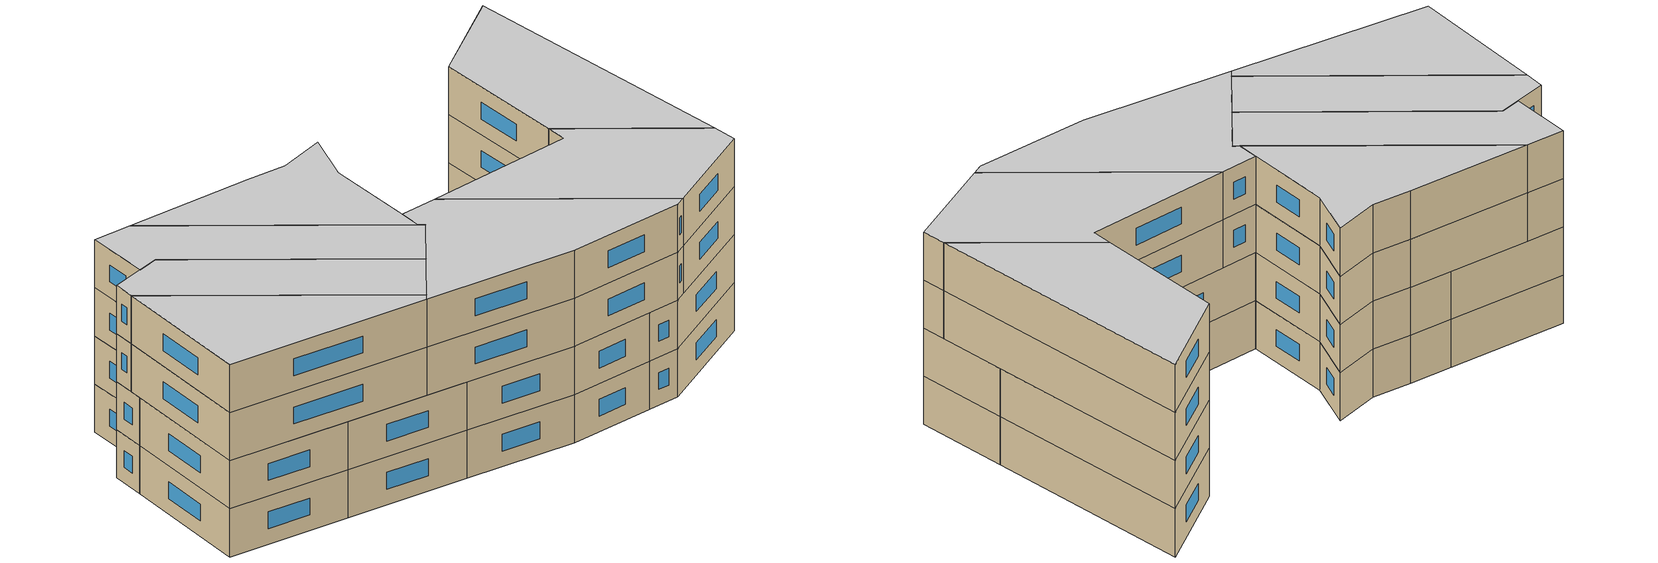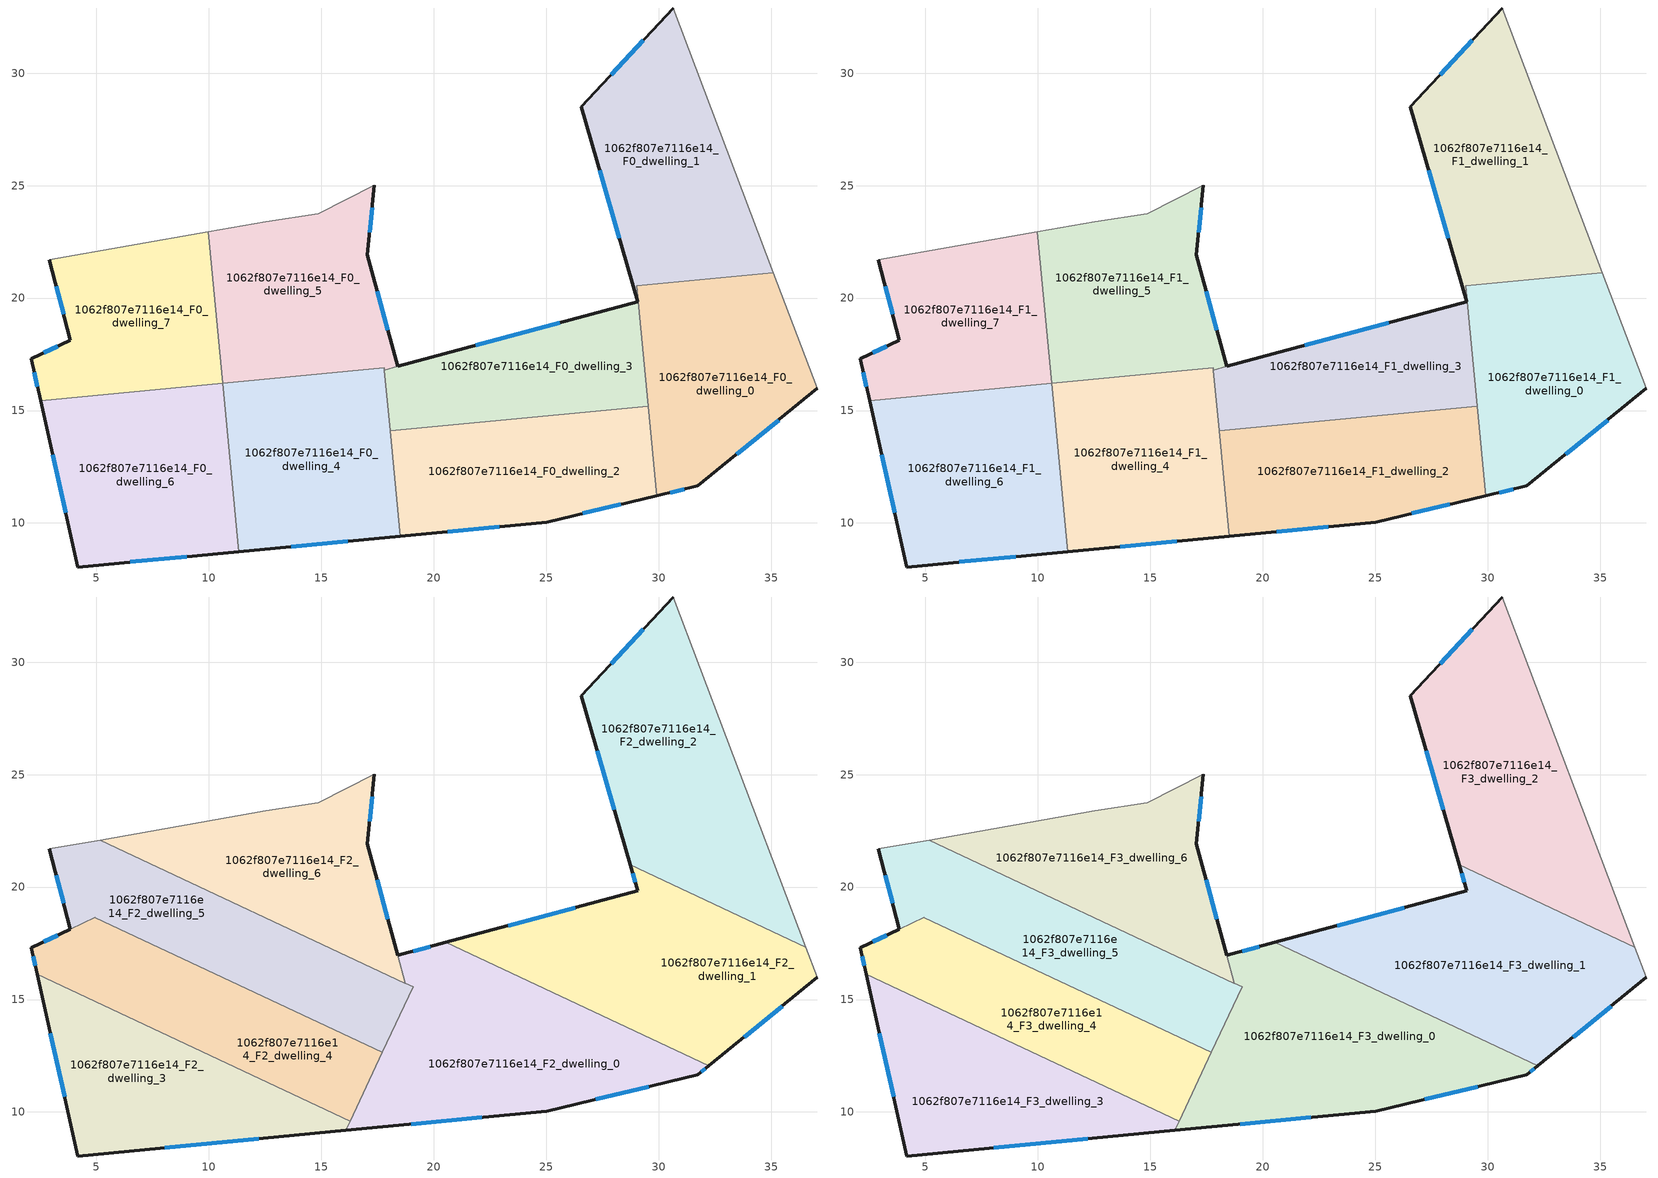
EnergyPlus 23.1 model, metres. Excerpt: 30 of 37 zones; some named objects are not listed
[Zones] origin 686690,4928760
1062f807e7116e14_F0_dwelling_0
 floor ground (EU_floor_Construction): 35.11,21.13 37.06,15.98 31.74,11.65 29.91,11.21 29.02,20.55 z0
 wall outside (EU_wall_Construction): 29.91,11.21 31.74,11.65 37.06,15.98 z0:3
 wall to 1062f807e7116e14_F0_dwelling_1 (EU_wall_Construction): 35.11,21.13 29.02,20.55 29.08,19.84 z0:3
 wall adiabatic (EU_wall_Construction): 37.06,15.98 35.11,21.13 z0:3
 wall to 1062f807e7116e14_F0_dwelling_3 (EU_wall_Construction): 29.08,19.84 29.53,15.2 z0:3
 wall to 1062f807e7116e14_F0_dwelling_2 (EU_wall_Construction): 29.53,15.2 29.91,11.21 z0:3
 window (EU_Window_Construction): 33.47,13.06 35.33,14.57 / 30.51,11.35 31.15,11.51 z0.98:2.02
1062f807e7116e14_F0_dwelling_1
 floor ground (EU_floor_Construction): 30.64,32.9 35.11,21.13 29.02,20.55 29.08,19.84 29.07,19.84 26.56,28.51 z0
 wall outside (EU_wall_Construction): 30.64,32.9 26.56,28.51 29.07,19.84 29.08,19.84 z0:3
 wall adiabatic (EU_wall_Construction): 35.11,21.13 30.64,32.9 z0:3
 window (EU_Window_Construction): 27.38,25.69 28.25,22.66 / 29.31,31.47 27.89,29.94 z0.98:2.02
1062f807e7116e14_F0_dwelling_2
 floor ground (EU_floor_Construction): 29.53,15.2 29.91,11.21 25.03,10.04 18.51,9.42 18.06,14.1 z0
 wall outside (EU_wall_Construction): 18.51,9.42 25.03,10.04 29.91,11.21 z0:3
 wall to 1062f807e7116e14_F0_dwelling_3 (EU_wall_Construction): 29.53,15.2 18.06,14.1 z0:3
 wall to 1062f807e7116e14_F0_dwelling_4 (EU_wall_Construction): 18.06,14.1 18.51,9.42 z0:3
 window (EU_Window_Construction): 26.62,10.42 28.32,10.83 / 20.63,9.62 22.91,9.84 z0.98:2.02
1062f807e7116e14_F0_dwelling_3
 floor ground (EU_floor_Construction): 29.08,19.84 29.53,15.2 18.06,14.1 17.8,16.8 29.07,19.84 z0
 wall outside (EU_wall_Construction): 29.08,19.84 29.07,19.84 18.4,16.96 z0:3
 wall to 1062f807e7116e14_F0_dwelling_5 (EU_wall_Construction): 18.39,16.96 17.8,16.8 z0:3
 wall to 1062f807e7116e14_F0_dwelling_4 (EU_wall_Construction): 17.8,16.8 18.06,14.1 z0:3
 window (EU_Window_Construction): 25.6,18.9 21.87,17.9 z0.98:2.02
1062f807e7116e14_F0_dwelling_4
 floor ground (EU_floor_Construction): 17.79,16.9 18.51,9.42 11.33,8.73 10.61,16.21 z0
 wall outside (EU_wall_Construction): 11.33,8.73 18.51,9.42 z0:3
 wall to 1062f807e7116e14_F0_dwelling_5 (EU_wall_Construction): 17.8,16.8 17.79,16.9 10.61,16.21 z0:3
 wall to 1062f807e7116e14_F0_dwelling_6 (EU_wall_Construction): 10.61,16.21 11.33,8.73 z0:3
 window (EU_Window_Construction): 13.67,8.95 16.17,9.19 z0.98:2.02
1062f807e7116e14_F0_dwelling_5
 floor ground (EU_floor_Construction): 17.35,25.01 17.05,21.93 18.39,16.96 17.8,16.8 17.79,16.9 10.61,16.21 9.97,22.94 12.53,23.39 14.86,23.74 z0
 wall outside (EU_wall_Construction): 18.39,16.96 17.05,21.93 17.35,25.01 z0:3
 wall to 1062f807e7116e14_F0_dwelling_7 (EU_wall_Construction): 9.97,22.94 10.61,16.21 z0:3
 wall adiabatic (EU_wall_Construction): 17.35,25.01 14.86,23.74 12.53,23.39 9.97,22.94 z0:3
 window (EU_Window_Construction): 17.15,22.93 17.25,24.01 / 17.96,18.58 17.49,20.31 z0.98:2.02
1062f807e7116e14_F0_dwelling_6
 floor ground (EU_floor_Construction): 10.61,16.21 11.33,8.73 4.17,8.04 2.51,15.44 z0
 wall outside (EU_wall_Construction): 2.51,15.44 4.17,8.04 11.33,8.73 z0:3
 wall to 1062f807e7116e14_F0_dwelling_7 (EU_wall_Construction): 10.61,16.21 2.51,15.44 z0:3
 window (EU_Window_Construction): 6.5,8.26 9,8.5 / 3.05,13.03 3.63,10.45 z0.98:2.02
1062f807e7116e14_F0_dwelling_7
 floor ground (EU_floor_Construction): 9.97,22.94 10.61,16.21 2.51,15.44 2.09,17.31 3.84,18.13 2.9,21.7 z0
 wall outside (EU_wall_Construction): 2.9,21.7 3.84,18.13 2.09,17.31 2.51,15.44 z0:3
 wall adiabatic (EU_wall_Construction): 9.97,22.94 2.9,21.7 z0:3
 window (EU_Window_Construction): 2.23,16.7 2.37,16.05 / 3.27,17.86 2.66,17.58 / 3.21,20.54 3.54,19.29 z0.98:2.02
1062f807e7116e14_F1_dwelling_0
 floor to 1062f807e7116e14_F0_dwelling_0 (EU_floor_Construction): 35.11,21.13 37.06,15.98 31.74,11.65 29.91,11.21 29.02,20.55 z3
 wall outside (EU_wall_Construction): 29.91,11.21 31.74,11.65 37.06,15.98 z3:6
 wall to 1062f807e7116e14_F1_dwelling_1 (EU_wall_Construction): 35.11,21.13 29.02,20.55 29.08,19.84 z3:6
 wall adiabatic (EU_wall_Construction): 37.06,15.98 35.11,21.13 z3:6
 wall to 1062f807e7116e14_F1_dwelling_3 (EU_wall_Construction): 29.08,19.84 29.53,15.2 z3:6
 wall to 1062f807e7116e14_F1_dwelling_2 (EU_wall_Construction): 29.53,15.2 29.91,11.21 z3:6
 window (EU_Window_Construction): 33.47,13.06 35.33,14.57 / 30.51,11.35 31.15,11.51 z3.98:5.02
1062f807e7116e14_F1_dwelling_1
 floor to 1062f807e7116e14_F0_dwelling_1 (EU_floor_Construction): 30.64,32.9 35.11,21.13 29.02,20.55 29.08,19.84 29.07,19.84 26.56,28.51 z3
 wall outside (EU_wall_Construction): 30.64,32.9 26.56,28.51 29.07,19.84 29.08,19.84 z3:6
 wall adiabatic (EU_wall_Construction): 35.11,21.13 30.64,32.9 z3:6
 window (EU_Window_Construction): 27.38,25.69 28.25,22.66 / 29.31,31.47 27.89,29.94 z3.98:5.02
1062f807e7116e14_F1_dwelling_2
 floor to 1062f807e7116e14_F0_dwelling_2 (EU_floor_Construction): 29.53,15.2 29.91,11.21 25.03,10.04 18.51,9.42 18.06,14.1 z3
 wall outside (EU_wall_Construction): 18.51,9.42 25.03,10.04 29.91,11.21 z3:6
 wall to 1062f807e7116e14_F1_dwelling_3 (EU_wall_Construction): 29.53,15.2 18.06,14.1 z3:6
 wall to 1062f807e7116e14_F1_dwelling_4 (EU_wall_Construction): 18.06,14.1 18.51,9.42 z3:6
 window (EU_Window_Construction): 26.62,10.42 28.32,10.83 / 20.63,9.62 22.91,9.84 z3.98:5.02
1062f807e7116e14_F1_dwelling_3
 floor to 1062f807e7116e14_F0_dwelling_3 (EU_floor_Construction): 29.08,19.84 29.53,15.2 18.06,14.1 17.8,16.8 29.07,19.84 z3
 wall outside (EU_wall_Construction): 29.08,19.84 29.07,19.84 18.4,16.96 z3:6
 wall to 1062f807e7116e14_F1_dwelling_5 (EU_wall_Construction): 18.39,16.96 17.8,16.8 z3:6
 wall to 1062f807e7116e14_F1_dwelling_4 (EU_wall_Construction): 17.8,16.8 18.06,14.1 z3:6
 window (EU_Window_Construction): 25.6,18.9 21.87,17.9 z3.98:5.02
1062f807e7116e14_F1_dwelling_4
 floor to 1062f807e7116e14_F0_dwelling_4 (EU_floor_Construction): 17.79,16.9 18.51,9.42 11.33,8.73 10.61,16.21 z3
 wall outside (EU_wall_Construction): 11.33,8.73 18.51,9.42 z3:6
 wall to 1062f807e7116e14_F1_dwelling_5 (EU_wall_Construction): 17.8,16.8 17.79,16.9 10.61,16.21 z3:6
 wall to 1062f807e7116e14_F1_dwelling_6 (EU_wall_Construction): 10.61,16.21 11.33,8.73 z3:6
 window (EU_Window_Construction): 13.67,8.95 16.17,9.19 z3.98:5.02
1062f807e7116e14_F1_dwelling_5
 floor to 1062f807e7116e14_F0_dwelling_5 (EU_floor_Construction): 17.35,25.01 17.05,21.93 18.39,16.96 17.8,16.8 17.79,16.9 10.61,16.21 9.97,22.94 12.53,23.39 14.86,23.74 z3
 wall outside (EU_wall_Construction): 18.39,16.96 17.05,21.93 17.35,25.01 z3:6
 wall to 1062f807e7116e14_F1_dwelling_7 (EU_wall_Construction): 9.97,22.94 10.61,16.21 z3:6
 wall adiabatic (EU_wall_Construction): 17.35,25.01 14.86,23.74 12.53,23.39 9.97,22.94 z3:6
 window (EU_Window_Construction): 17.15,22.93 17.25,24.01 / 17.96,18.58 17.49,20.31 z3.98:5.02
1062f807e7116e14_F1_dwelling_6
 floor to 1062f807e7116e14_F0_dwelling_6 (EU_floor_Construction): 10.61,16.21 11.33,8.73 4.17,8.04 2.51,15.44 z3
 wall outside (EU_wall_Construction): 2.51,15.44 4.17,8.04 11.33,8.73 z3:6
 wall to 1062f807e7116e14_F1_dwelling_7 (EU_wall_Construction): 10.61,16.21 2.51,15.44 z3:6
 window (EU_Window_Construction): 6.5,8.26 9,8.5 / 3.05,13.03 3.63,10.45 z3.98:5.02
1062f807e7116e14_F1_dwelling_7
 floor to 1062f807e7116e14_F0_dwelling_7 (EU_floor_Construction): 9.97,22.94 10.61,16.21 2.51,15.44 2.09,17.31 3.84,18.13 2.9,21.7 z3
 wall outside (EU_wall_Construction): 2.9,21.7 3.84,18.13 2.09,17.31 2.51,15.44 z3:6
 wall adiabatic (EU_wall_Construction): 9.97,22.94 2.9,21.7 z3:6
 window (EU_Window_Construction): 2.23,16.7 2.37,16.05 / 3.27,17.86 2.66,17.58 / 3.21,20.54 3.54,19.29 z3.98:5.02
1062f807e7116e14_F2_dwelling_0
 floor to 1062f807e7116e14_F1_dwelling_2 (EU_floor_Construction): 29.72,13.24 29.91,11.21 25.03,10.04 18.51,9.42 18.11,13.5 18.41,14.13 26.21,14.88 z6
 floor to 1062f807e7116e14_F1_dwelling_0 (EU_floor_Construction): 32.24,12.05 31.74,11.65 29.91,11.21 29.72,13.24 z6
 floor to 1062f807e7116e14_F1_dwelling_4 (EU_floor_Construction): 18.11,13.5 18.51,9.42 16.09,9.18 z6
 floor to 1062f807e7116e14_F1_dwelling_3 (EU_floor_Construction): 26.21,14.88 18.41,14.13 19.08,15.56 18.72,15.73 18.39,16.96 20.54,17.54 z6
 wall outside (EU_wall_Construction): 20.54,17.54 18.39,16.96 / 16.09,9.18 25.03,10.04 31.74,11.65 32.24,12.05 z6:9
 wall to 1062f807e7116e14_F2_dwelling_6 (EU_wall_Construction): 18.39,16.96 18.72,15.73 z6:9
 wall to 1062f807e7116e14_F2_dwelling_1 (EU_wall_Construction): 32.24,12.05 20.54,17.54 z6:9
 wall to 1062f807e7116e14_F2_dwelling_4 (EU_wall_Construction): 17.72,12.66 16.28,9.59 z6:9
 wall to 1062f807e7116e14_F2_dwelling_5 (EU_wall_Construction): 18.72,15.73 19.08,15.56 17.72,12.66 z6:9
 wall to 1062f807e7116e14_F2_dwelling_3 (EU_wall_Construction): 16.28,9.59 16.09,9.18 z6:9
 window (EU_Window_Construction): 19.84,17.35 19.09,17.15 / 31.9,11.78 32.08,11.92 / 27.21,10.56 29.56,11.13 / 19,9.46 22.12,9.76 z6.98:8.02
1062f807e7116e14_F2_dwelling_1
 floor to 1062f807e7116e14_F1_dwelling_0 (EU_floor_Construction): 36.55,17.33 37.06,15.98 32.24,12.05 29.72,13.24 29.02,20.55 29.57,20.6 z6
 floor to 1062f807e7116e14_F1_dwelling_3 (EU_floor_Construction): 29.08,19.84 29.53,15.2 26.21,14.88 20.54,17.54 29.07,19.84 z6
 floor to 1062f807e7116e14_F1_dwelling_2 (EU_floor_Construction): 29.53,15.2 29.72,13.24 26.21,14.88 z6
 floor to 1062f807e7116e14_F1_dwelling_1 (EU_floor_Construction): 29.57,20.6 29.02,20.55 29.08,19.84 29.07,19.84 28.74,20.99 z6
 wall outside (EU_wall_Construction): 32.24,12.05 37.06,15.98 / 28.74,20.99 29.07,19.84 20.54,17.54 z6:9
 wall adiabatic (EU_wall_Construction): 37.06,15.98 36.55,17.33 28.74,20.99 z6:9
 window (EU_Window_Construction): 33.81,13.33 35.49,14.7 / 26.3,19.09 23.31,18.29 / 28.85,20.62 28.96,20.21 z6.98:8.02
1062f807e7116e14_F2_dwelling_2
 floor to 1062f807e7116e14_F1_dwelling_1 (EU_floor_Construction): 30.64,32.9 35.11,21.13 29.57,20.6 28.74,20.99 26.56,28.51 z6
 floor to 1062f807e7116e14_F1_dwelling_0 (EU_floor_Construction): 35.11,21.13 36.55,17.33 29.57,20.6 z6
 wall outside (EU_wall_Construction): 30.64,32.9 26.56,28.51 28.74,20.99 z6:9
 wall adiabatic (EU_wall_Construction): 28.74,20.99 36.55,17.33 30.64,32.9 z6:9
 window (EU_Window_Construction): 27.27,26.06 28.03,23.43 / 29.31,31.47 27.89,29.94 z6.98:8.02
1062f807e7116e14_F2_dwelling_3
 floor to 1062f807e7116e14_F1_dwelling_6 (EU_floor_Construction): 11.01,12.06 11.33,8.73 4.17,8.04 2.51,15.44 3.59,15.54 z6
 floor to 1062f807e7116e14_F1_dwelling_4 (EU_floor_Construction): 16.28,9.59 16.09,9.18 11.33,8.73 11.01,12.06 z6
 floor to 1062f807e7116e14_F1_dwelling_7 (EU_floor_Construction): 3.59,15.54 2.51,15.44 2.36,16.12 z6
 wall outside (EU_wall_Construction): 2.36,16.12 4.17,8.04 16.09,9.18 z6:9
 wall to 1062f807e7116e14_F2_dwelling_4 (EU_wall_Construction): 16.28,9.59 2.36,16.12 z6:9
 window (EU_Window_Construction): 8.05,8.41 12.21,8.81 / 2.95,13.49 3.58,10.67 z6.98:8.02
1062f807e7116e14_F2_dwelling_4
 floor to 1062f807e7116e14_F1_dwelling_4 (EU_floor_Construction): 17.72,12.66 16.28,9.59 11.01,12.06 10.64,15.98 z6
 floor to 1062f807e7116e14_F1_dwelling_6 (EU_floor_Construction): 10.64,15.98 11.01,12.06 3.59,15.54 10.22,16.18 z6
 floor to 1062f807e7116e14_F1_dwelling_7 (EU_floor_Construction): 10.22,16.18 3.59,15.54 2.36,16.12 2.09,17.31 4.94,18.65 z6
 wall outside (EU_wall_Construction): 3.84,18.13 2.09,17.31 2.36,16.12 z6:9
 wall to 1062f807e7116e14_F2_dwelling_5 (EU_wall_Construction): 4.94,18.65 3.84,18.13 / 17.72,12.66 4.95,18.65 z6:9
 window (EU_Window_Construction): 2.18,16.92 2.27,16.5 / 3.27,17.86 2.66,17.58 z6.98:8.02
1062f807e7116e14_F2_dwelling_5
 floor to 1062f807e7116e14_F1_dwelling_7 (EU_floor_Construction): 10.28,19.69 10.61,16.21 10.22,16.18 4.94,18.65 3.84,18.13 2.9,21.7 5.16,22.09 z6
 floor to 1062f807e7116e14_F1_dwelling_5 (EU_floor_Construction): 16.49,16.78 10.61,16.21 10.28,19.69 z6
 floor to 1062f807e7116e14_F1_dwelling_4 (EU_floor_Construction): 17.86,16.13 18.11,13.5 17.72,12.66 10.64,15.98 10.61,16.21 16.49,16.78 z6
 floor to 1062f807e7116e14_F1_dwelling_3 (EU_floor_Construction): 19.08,15.56 18.41,14.13 18.06,14.1 17.86,16.13 z6
 floor to 1062f807e7116e14_F1_dwelling_6 (EU_floor_Construction): 10.61,16.21 10.64,15.98 10.22,16.18 z6
 floor to 1062f807e7116e14_F1_dwelling_2 (EU_floor_Construction): 18.41,14.13 18.11,13.5 18.06,14.1 z6
 wall outside (EU_wall_Construction): 2.9,21.7 3.84,18.13 z6:9
 wall adiabatic (EU_wall_Construction): 5.16,22.09 2.9,21.7 z6:9
 wall to 1062f807e7116e14_F2_dwelling_6 (EU_wall_Construction): 18.72,15.73 5.16,22.09 z6:9
 window (EU_Window_Construction): 3.21,20.54 3.54,19.29 z6.98:8.02
1062f807e7116e14_F2_dwelling_6
 floor to 1062f807e7116e14_F1_dwelling_5 (EU_floor_Construction): 17.35,25.01 17.05,21.93 18.39,16.96 17.8,16.8 17.79,16.9 16.49,16.78 10.28,19.69 9.97,22.94 12.53,23.39 14.86,23.74 z6
 floor to 1062f807e7116e14_F1_dwelling_7 (EU_floor_Construction): 9.97,22.94 10.28,19.69 5.16,22.09 z6
 floor to 1062f807e7116e14_F1_dwelling_4 (EU_floor_Construction): 17.79,16.9 17.86,16.13 16.49,16.78 z6
 floor to 1062f807e7116e14_F1_dwelling_3 (EU_floor_Construction): 18.41,16.89 18.72,15.73 17.86,16.13 17.8,16.8 18.39,16.96 z6
 wall outside (EU_wall_Construction): 18.39,16.96 17.05,21.93 17.35,25.01 z6:9
 wall adiabatic (EU_wall_Construction): 17.35,25.01 14.86,23.74 12.53,23.39 5.16,22.09 z6:9
 window (EU_Window_Construction): 17.15,22.93 17.25,24.01 / 17.95,18.58 17.49,20.32 z6.98:8.02
1062f807e7116e14_F3_dwelling_0
 floor to 1062f807e7116e14_F2_dwelling_0 (EU_floor_Construction): 32.24,12.05 31.74,11.65 25.03,10.04 16.09,9.18 19.08,15.56 18.72,15.73 18.39,16.96 20.54,17.54 z9
 wall outside (EU_wall_Construction): 20.54,17.54 18.39,16.96 / 16.09,9.18 25.03,10.04 31.74,11.65 32.24,12.05 z9:12
 wall to 1062f807e7116e14_F3_dwelling_6 (EU_wall_Construction): 18.39,16.96 18.72,15.73 z9:12
 wall to 1062f807e7116e14_F3_dwelling_1 (EU_wall_Construction): 32.24,12.05 20.54,17.54 z9:12
 wall to 1062f807e7116e14_F3_dwelling_4 (EU_wall_Construction): 17.72,12.66 16.28,9.59 z9:12
 wall to 1062f807e7116e14_F3_dwelling_5 (EU_wall_Construction): 18.72,15.73 19.08,15.56 17.72,12.66 z9:12
 wall to 1062f807e7116e14_F3_dwelling_3 (EU_wall_Construction): 16.28,9.59 16.09,9.18 z9:12
 window (EU_Window_Construction): 19.84,17.35 19.09,17.15 / 31.9,11.78 32.08,11.92 / 27.21,10.56 29.56,11.13 / 19,9.46 22.12,9.76 z9.98:11.02
 ceiling to 1062f807e7116e14_F4_dwelling_0 (EU_floor_Construction): 31.74,11.65 32.24,12.05 20.54,17.54 18.39,16.96 18.72,15.73 19.08,15.56 16.09,9.18 25.03,10.04 z12
1062f807e7116e14_F3_dwelling_1
 floor to 1062f807e7116e14_F2_dwelling_1 (EU_floor_Construction): 36.55,17.33 37.06,15.98 32.24,12.05 20.54,17.54 29.07,19.84 28.74,20.99 z9
 wall outside (EU_wall_Construction): 32.24,12.05 37.06,15.98 / 28.74,20.99 29.07,19.84 20.54,17.54 z9:12
 wall adiabatic (EU_wall_Construction): 37.06,15.98 36.55,17.33 28.74,20.99 z9:12
 window (EU_Window_Construction): 33.81,13.33 35.49,14.7 / 26.3,19.09 23.31,18.29 / 28.85,20.62 28.96,20.21 z9.98:11.02
 ceiling to 1062f807e7116e14_F4_dwelling_1 (EU_floor_Construction): 37.06,15.98 36.55,17.33 28.74,20.99 29.07,19.84 20.54,17.54 32.24,12.05 z12
1062f807e7116e14_F3_dwelling_2
 floor to 1062f807e7116e14_F2_dwelling_2 (EU_floor_Construction): 30.64,32.9 36.55,17.33 28.74,20.99 26.56,28.51 z9
 wall outside (EU_wall_Construction): 30.64,32.9 26.56,28.51 28.74,20.99 z9:12
 wall adiabatic (EU_wall_Construction): 28.74,20.99 36.55,17.33 30.64,32.9 z9:12
 window (EU_Window_Construction): 27.27,26.06 28.03,23.43 / 29.31,31.47 27.89,29.94 z9.98:11.02
 ceiling to 1062f807e7116e14_F4_dwelling_2 (EU_floor_Construction): 36.55,17.33 30.64,32.9 26.56,28.51 28.74,20.99 z12
1062f807e7116e14_F3_dwelling_3
 floor to 1062f807e7116e14_F2_dwelling_3 (EU_floor_Construction): 16.28,9.59 16.09,9.18 4.17,8.04 2.36,16.12 z9
 wall outside (EU_wall_Construction): 2.36,16.12 4.17,8.04 16.09,9.18 z9:12
 wall to 1062f807e7116e14_F3_dwelling_4 (EU_wall_Construction): 16.28,9.59 2.36,16.12 z9:12
 window (EU_Window_Construction): 8.05,8.41 12.21,8.81 / 2.95,13.49 3.58,10.67 z9.98:11.02
 ceiling to 1062f807e7116e14_F4_dwelling_3 (EU_floor_Construction): 16.09,9.18 16.28,9.59 2.36,16.12 4.17,8.04 z12
1062f807e7116e14_F3_dwelling_4
 floor to 1062f807e7116e14_F2_dwelling_4 (EU_floor_Construction): 17.72,12.66 16.28,9.59 2.36,16.12 2.09,17.31 4.94,18.65 z9
 wall outside (EU_wall_Construction): 3.84,18.13 2.09,17.31 2.36,16.12 z9:12
 wall to 1062f807e7116e14_F3_dwelling_5 (EU_wall_Construction): 4.94,18.65 3.84,18.13 / 17.72,12.66 4.95,18.65 z9:12
 window (EU_Window_Construction): 2.18,16.92 2.27,16.5 / 3.27,17.86 2.66,17.58 z9.98:11.02
 ceiling to 1062f807e7116e14_F4_dwelling_4 (EU_floor_Construction): 16.28,9.59 17.72,12.66 4.94,18.65 2.09,17.31 2.36,16.12 z12
1062f807e7116e14_F3_dwelling_5
 floor to 1062f807e7116e14_F2_dwelling_5 (EU_floor_Construction): 19.08,15.56 17.72,12.66 4.94,18.65 3.84,18.13 2.9,21.7 5.16,22.09 z9
 wall outside (EU_wall_Construction): 2.9,21.7 3.84,18.13 z9:12
 wall adiabatic (EU_wall_Construction): 5.16,22.09 2.9,21.7 z9:12
 wall to 1062f807e7116e14_F3_dwelling_6 (EU_wall_Construction): 18.72,15.73 5.16,22.09 z9:12
 window (EU_Window_Construction): 3.21,20.54 3.54,19.29 z9.98:11.02
 ceiling to 1062f807e7116e14_F4_dwelling_5 (EU_floor_Construction): 17.72,12.66 19.08,15.56 5.16,22.09 2.9,21.7 3.84,18.13 4.94,18.65 z12
1062f807e7116e14_F3_dwelling_6
 floor to 1062f807e7116e14_F2_dwelling_6 (EU_floor_Construction): 17.35,25.01 17.05,21.93 18.72,15.73 5.16,22.09 12.53,23.39 14.86,23.74 z9
 wall outside (EU_wall_Construction): 18.39,16.96 17.05,21.93 17.35,25.01 z9:12
 wall adiabatic (EU_wall_Construction): 17.35,25.01 14.86,23.74 12.53,23.39 5.16,22.09 z9:12
 window (EU_Window_Construction): 17.15,22.93 17.25,24.01 / 17.95,18.58 17.49,20.32 z9.98:11.02
 ceiling to 1062f807e7116e14_F4_dwelling_6 (EU_floor_Construction): 18.72,15.73 17.05,21.93 17.35,25.01 14.86,23.74 12.53,23.39 5.16,22.09 z12
[Building]
EU S2 Campaign: North Axis=0; Terrain=City; Solar Distribution=FullExterior
[Site:Location]
Bologna: Latitude=44.5; Longitude=11.25; Time Zone=1; Elevation=37
[SizingPeriod:WeatherFileDays]
AnnualSizingPeriod: Begin Month=1; Begin Day of Month=1; End Month=12; End Day of Month=31; Day of Week for Start Day=Monday; Use Weather File Daylight Saving Period=No; Use Weather File Rain and Snow Indicators=No
[MATERIAL]
EU_InternalMass_Material: Roughness=MediumRough; Thickness=0.1; Conductivity=1; Density=1800; Specific Heat=900; Thermal Absorptance=0.9; Solar Absorptance=0.7; Visible Absorptance=0.7
[MATERIAL:NOMASS] Roughness=MediumRough; Thermal Absorptance=0.9; Solar Absorptance=0.7; Visible Absorptance=0.7
Name | Thermal Resistance
EU_wall_NoMass | 0.905828
EU_floor_NoMass | 0.67114
[WINDOWMATERIAL:SIMPLEGLAZINGSYSTEM]
EU_Window_SimpleGlazing: UFactor=4.52486; Solar Heat Gain Coefficient=0.85; Visible Transmittance=0.85
[CONSTRUCTION]
EU_wall_Construction: EU_wall_NoMass
EU_floor_Construction: EU_floor_NoMass
EU_Window_Construction: EU_Window_SimpleGlazing
EU_InternalMass_Construction: EU_InternalMass_Material
[ZONE] Type=1; Multiplier=1; Ceiling Height=autocalculate; Floor Area=autocalculate; Part of Total Floor Area=Yes
Name | Volume
1062f807e7116e14_F0_dwelling_0; 1062f807e7116e14_F1_dwelling_0 | 163.64
1062f807e7116e14_F2_dwelling_0; 1062f807e7116e14_F3_dwelling_0 | 214.642
1062f807e7116e14_F0_dwelling_1; 1062f807e7116e14_F1_dwelling_1 | 178.3125
1062f807e7116e14_F2_dwelling_1; 1062f807e7116e14_F3_dwelling_1 | 210.376
1062f807e7116e14_F0_dwelling_2; 1062f807e7116e14_F1_dwelling_2 | 157.392
1062f807e7116e14_F2_dwelling_2; 1062f807e7116e14_F3_dwelling_2 | 210.393
1062f807e7116e14_F0_dwelling_3; 1062f807e7116e14_F1_dwelling_3 | 127.679
1062f807e7116e14_F2_dwelling_3; 1062f807e7116e14_F3_dwelling_3 | 157.786
1062f807e7116e14_F0_dwelling_4; 1062f807e7116e14_F1_dwelling_4 | 162.617
1062f807e7116e14_F2_dwelling_4; 1062f807e7116e14_F3_dwelling_4 | 155.609
1062f807e7116e14_F0_dwelling_5; 1062f807e7116e14_F1_dwelling_5 | 157.143
1062f807e7116e14_F2_dwelling_5; 1062f807e7116e14_F3_dwelling_5 | 160.003
1062f807e7116e14_F0_dwelling_6; 1062f807e7116e14_F1_dwelling_6 | 172.991
1062f807e7116e14_F2_dwelling_6 | 153.572
1062f807e7116e14_F3_dwelling_6 | 153.527
1062f807e7116e14_F0_dwelling_7; 1062f807e7116e14_F1_dwelling_7 | 142.616
[INTERNALMASS] Construction=EU_InternalMass_Construction
Name | Zone or ZoneList | Surface Area
1062f807e7116e14_F0_dwelling_0_EU_InternalMass | 1062f807e7116e14_F0_dwelling_0 | 54.5464
1062f807e7116e14_F0_dwelling_1_EU_InternalMass | 1062f807e7116e14_F0_dwelling_1 | 59.4389
1062f807e7116e14_F0_dwelling_2_EU_InternalMass | 1062f807e7116e14_F0_dwelling_2 | 52.4641
1062f807e7116e14_F0_dwelling_3_EU_InternalMass | 1062f807e7116e14_F0_dwelling_3 | 42.5586
1062f807e7116e14_F0_dwelling_4_EU_InternalMass | 1062f807e7116e14_F0_dwelling_4 | 54.2057
1062f807e7116e14_F0_dwelling_5_EU_InternalMass | 1062f807e7116e14_F0_dwelling_5 | 52.3811
1062f807e7116e14_F0_dwelling_6_EU_InternalMass | 1062f807e7116e14_F0_dwelling_6 | 57.6633
1062f807e7116e14_F0_dwelling_7_EU_InternalMass | 1062f807e7116e14_F0_dwelling_7 | 47.5386
1062f807e7116e14_F1_dwelling_0_EU_InternalMass | 1062f807e7116e14_F1_dwelling_0 | 54.5464
1062f807e7116e14_F1_dwelling_1_EU_InternalMass | 1062f807e7116e14_F1_dwelling_1 | 59.4389
1062f807e7116e14_F1_dwelling_2_EU_InternalMass | 1062f807e7116e14_F1_dwelling_2 | 52.4641
1062f807e7116e14_F1_dwelling_3_EU_InternalMass | 1062f807e7116e14_F1_dwelling_3 | 42.5586
1062f807e7116e14_F1_dwelling_4_EU_InternalMass | 1062f807e7116e14_F1_dwelling_4 | 54.2057
1062f807e7116e14_F1_dwelling_5_EU_InternalMass | 1062f807e7116e14_F1_dwelling_5 | 52.3811
1062f807e7116e14_F1_dwelling_6_EU_InternalMass | 1062f807e7116e14_F1_dwelling_6 | 57.6633
1062f807e7116e14_F1_dwelling_7_EU_InternalMass | 1062f807e7116e14_F1_dwelling_7 | 47.5386
1062f807e7116e14_F2_dwelling_0_EU_InternalMass | 1062f807e7116e14_F2_dwelling_0 | 71.547
1062f807e7116e14_F2_dwelling_1_EU_InternalMass | 1062f807e7116e14_F2_dwelling_1 | 70.1253
1062f807e7116e14_F2_dwelling_2_EU_InternalMass | 1062f807e7116e14_F2_dwelling_2 | 70.1311
1062f807e7116e14_F2_dwelling_3_EU_InternalMass | 1062f807e7116e14_F2_dwelling_3 | 52.5952
1062f807e7116e14_F2_dwelling_4_EU_InternalMass | 1062f807e7116e14_F2_dwelling_4 | 51.8724
1062f807e7116e14_F2_dwelling_5_EU_InternalMass | 1062f807e7116e14_F2_dwelling_5 | 53.3349
1062f807e7116e14_F2_dwelling_6_EU_InternalMass | 1062f807e7116e14_F2_dwelling_6 | 51.1937
1062f807e7116e14_F3_dwelling_0_EU_InternalMass | 1062f807e7116e14_F3_dwelling_0 | 71.547
1062f807e7116e14_F3_dwelling_1_EU_InternalMass | 1062f807e7116e14_F3_dwelling_1 | 70.1253
1062f807e7116e14_F3_dwelling_2_EU_InternalMass | 1062f807e7116e14_F3_dwelling_2 | 70.1311
1062f807e7116e14_F3_dwelling_3_EU_InternalMass | 1062f807e7116e14_F3_dwelling_3 | 52.5952
1062f807e7116e14_F3_dwelling_4_EU_InternalMass | 1062f807e7116e14_F3_dwelling_4 | 51.8724
1062f807e7116e14_F3_dwelling_5_EU_InternalMass | 1062f807e7116e14_F3_dwelling_5 | 53.3349
1062f807e7116e14_F3_dwelling_6_EU_InternalMass | 1062f807e7116e14_F3_dwelling_6 | 51.1937
[OTHEREQUIPMENT] Fuel Type=Electricity; Design Level Calculation Method=Watts/Area; Power per Zone Floor Area=1; Fraction Latent=0; Fraction Radiant=0; Fraction Lost=0; Carbon Dioxide Generation Rate=0; EndUse Subcategory=EU_Step8_InternalGains
Name | Zone or ZoneList or Space or SpaceList | Schedule
EU_Step8_InternalGain_1062f807e7116e14_F0_dwelling_0_f000 | 1062f807e7116e14_F0_dwelling_0 | EU_Step8_GainSchedule_1062f807e7116e14_F0_dwelling_0_f000
EU_Step8_InternalGain_1062f807e7116e14_F0_dwelling_1_f000 | 1062f807e7116e14_F0_dwelling_1 | EU_Step8_GainSchedule_1062f807e7116e14_F0_dwelling_1_f000
EU_Step8_InternalGain_1062f807e7116e14_F0_dwelling_2_f000 | 1062f807e7116e14_F0_dwelling_2 | EU_Step8_GainSchedule_1062f807e7116e14_F0_dwelling_2_f000
EU_Step8_InternalGain_1062f807e7116e14_F0_dwelling_3_f000 | 1062f807e7116e14_F0_dwelling_3 | EU_Step8_GainSchedule_1062f807e7116e14_F0_dwelling_3_f000
EU_Step8_InternalGain_1062f807e7116e14_F0_dwelling_4_f000 | 1062f807e7116e14_F0_dwelling_4 | EU_Step8_GainSchedule_1062f807e7116e14_F0_dwelling_4_f000
EU_Step8_InternalGain_1062f807e7116e14_F0_dwelling_5_f000 | 1062f807e7116e14_F0_dwelling_5 | EU_Step8_GainSchedule_1062f807e7116e14_F0_dwelling_5_f000
EU_Step8_InternalGain_1062f807e7116e14_F0_dwelling_6_f000 | 1062f807e7116e14_F0_dwelling_6 | EU_Step8_GainSchedule_1062f807e7116e14_F0_dwelling_6_f000
EU_Step8_InternalGain_1062f807e7116e14_F0_dwelling_7_f000 | 1062f807e7116e14_F0_dwelling_7 | EU_Step8_GainSchedule_1062f807e7116e14_F0_dwelling_7_f000
EU_Step8_InternalGain_1062f807e7116e14_F1_dwelling_0_f000 | 1062f807e7116e14_F1_dwelling_0 | EU_Step8_GainSchedule_1062f807e7116e14_F1_dwelling_0_f000
EU_Step8_InternalGain_1062f807e7116e14_F1_dwelling_1_f000 | 1062f807e7116e14_F1_dwelling_1 | EU_Step8_GainSchedule_1062f807e7116e14_F1_dwelling_1_f000
EU_Step8_InternalGain_1062f807e7116e14_F1_dwelling_2_f000 | 1062f807e7116e14_F1_dwelling_2 | EU_Step8_GainSchedule_1062f807e7116e14_F1_dwelling_2_f000
EU_Step8_InternalGain_1062f807e7116e14_F1_dwelling_3_f000 | 1062f807e7116e14_F1_dwelling_3 | EU_Step8_GainSchedule_1062f807e7116e14_F1_dwelling_3_f000
EU_Step8_InternalGain_1062f807e7116e14_F1_dwelling_4_f000 | 1062f807e7116e14_F1_dwelling_4 | EU_Step8_GainSchedule_1062f807e7116e14_F1_dwelling_4_f000
EU_Step8_InternalGain_1062f807e7116e14_F1_dwelling_5_f000 | 1062f807e7116e14_F1_dwelling_5 | EU_Step8_GainSchedule_1062f807e7116e14_F1_dwelling_5_f000
EU_Step8_InternalGain_1062f807e7116e14_F1_dwelling_6_f000 | 1062f807e7116e14_F1_dwelling_6 | EU_Step8_GainSchedule_1062f807e7116e14_F1_dwelling_6_f000
EU_Step8_InternalGain_1062f807e7116e14_F1_dwelling_7_f000 | 1062f807e7116e14_F1_dwelling_7 | EU_Step8_GainSchedule_1062f807e7116e14_F1_dwelling_7_f000
EU_Step8_InternalGain_1062f807e7116e14_F2_dwelling_0_f000 | 1062f807e7116e14_F2_dwelling_0 | EU_Step8_GainSchedule_1062f807e7116e14_F2_dwelling_0_f000
EU_Step8_InternalGain_1062f807e7116e14_F2_dwelling_1_f000 | 1062f807e7116e14_F2_dwelling_1 | EU_Step8_GainSchedule_1062f807e7116e14_F2_dwelling_1_f000
EU_Step8_InternalGain_1062f807e7116e14_F2_dwelling_2_f000 | 1062f807e7116e14_F2_dwelling_2 | EU_Step8_GainSchedule_1062f807e7116e14_F2_dwelling_2_f000
EU_Step8_InternalGain_1062f807e7116e14_F2_dwelling_3_f000 | 1062f807e7116e14_F2_dwelling_3 | EU_Step8_GainSchedule_1062f807e7116e14_F2_dwelling_3_f000
EU_Step8_InternalGain_1062f807e7116e14_F2_dwelling_4_f000 | 1062f807e7116e14_F2_dwelling_4 | EU_Step8_GainSchedule_1062f807e7116e14_F2_dwelling_4_f000
EU_Step8_InternalGain_1062f807e7116e14_F2_dwelling_5_f000 | 1062f807e7116e14_F2_dwelling_5 | EU_Step8_GainSchedule_1062f807e7116e14_F2_dwelling_5_f000
EU_Step8_InternalGain_1062f807e7116e14_F2_dwelling_6_f000 | 1062f807e7116e14_F2_dwelling_6 | EU_Step8_GainSchedule_1062f807e7116e14_F2_dwelling_6_f000
EU_Step8_InternalGain_1062f807e7116e14_F3_dwelling_0_f000 | 1062f807e7116e14_F3_dwelling_0 | EU_Step8_GainSchedule_1062f807e7116e14_F3_dwelling_0_f000
EU_Step8_InternalGain_1062f807e7116e14_F3_dwelling_1_f000 | 1062f807e7116e14_F3_dwelling_1 | EU_Step8_GainSchedule_1062f807e7116e14_F3_dwelling_1_f000
EU_Step8_InternalGain_1062f807e7116e14_F3_dwelling_2_f000 | 1062f807e7116e14_F3_dwelling_2 | EU_Step8_GainSchedule_1062f807e7116e14_F3_dwelling_2_f000
EU_Step8_InternalGain_1062f807e7116e14_F3_dwelling_3_f000 | 1062f807e7116e14_F3_dwelling_3 | EU_Step8_GainSchedule_1062f807e7116e14_F3_dwelling_3_f000
EU_Step8_InternalGain_1062f807e7116e14_F3_dwelling_4_f000 | 1062f807e7116e14_F3_dwelling_4 | EU_Step8_GainSchedule_1062f807e7116e14_F3_dwelling_4_f000
EU_Step8_InternalGain_1062f807e7116e14_F3_dwelling_5_f000 | 1062f807e7116e14_F3_dwelling_5 | EU_Step8_GainSchedule_1062f807e7116e14_F3_dwelling_5_f000
EU_Step8_InternalGain_1062f807e7116e14_F3_dwelling_6_f000 | 1062f807e7116e14_F3_dwelling_6 | EU_Step8_GainSchedule_1062f807e7116e14_F3_dwelling_6_f000
[ZONEVENTILATION:DESIGNFLOWRATE] Schedule=EU_AlwaysOn; Design Flow Rate Calculation Method=AirChanges/Hour; Air Changes per Hour=0.73129; Ventilation Type=Natural; Fan Pressure Rise=0; Fan Total Efficiency=1; Constant Term Coefficient=1; Temperature Term Coefficient=0; Velocity Term Coefficient=0; Velocity Squared Term Coefficient=0; Minimum Indoor Temperature=-100; Maximum Indoor Temperature=100; Delta Temperature=-100; Minimum Outdoor Temperature=-100; Maximum Outdoor Temperature=100; Maximum Wind Speed=40
Name | Zone or ZoneList or Space or SpaceList
EU_ConstantAir_1062f807e7116e14_F0_dwelling_0 | 1062f807e7116e14_F0_dwelling_0
EU_ConstantAir_1062f807e7116e14_F0_dwelling_1 | 1062f807e7116e14_F0_dwelling_1
EU_ConstantAir_1062f807e7116e14_F0_dwelling_2 | 1062f807e7116e14_F0_dwelling_2
EU_ConstantAir_1062f807e7116e14_F0_dwelling_3 | 1062f807e7116e14_F0_dwelling_3
EU_ConstantAir_1062f807e7116e14_F0_dwelling_4 | 1062f807e7116e14_F0_dwelling_4
EU_ConstantAir_1062f807e7116e14_F0_dwelling_5 | 1062f807e7116e14_F0_dwelling_5
EU_ConstantAir_1062f807e7116e14_F0_dwelling_6 | 1062f807e7116e14_F0_dwelling_6
EU_ConstantAir_1062f807e7116e14_F0_dwelling_7 | 1062f807e7116e14_F0_dwelling_7
EU_ConstantAir_1062f807e7116e14_F1_dwelling_0 | 1062f807e7116e14_F1_dwelling_0
EU_ConstantAir_1062f807e7116e14_F1_dwelling_1 | 1062f807e7116e14_F1_dwelling_1
EU_ConstantAir_1062f807e7116e14_F1_dwelling_2 | 1062f807e7116e14_F1_dwelling_2
EU_ConstantAir_1062f807e7116e14_F1_dwelling_3 | 1062f807e7116e14_F1_dwelling_3
EU_ConstantAir_1062f807e7116e14_F1_dwelling_4 | 1062f807e7116e14_F1_dwelling_4
EU_ConstantAir_1062f807e7116e14_F1_dwelling_5 | 1062f807e7116e14_F1_dwelling_5
EU_ConstantAir_1062f807e7116e14_F1_dwelling_6 | 1062f807e7116e14_F1_dwelling_6
EU_ConstantAir_1062f807e7116e14_F1_dwelling_7 | 1062f807e7116e14_F1_dwelling_7
EU_ConstantAir_1062f807e7116e14_F2_dwelling_0 | 1062f807e7116e14_F2_dwelling_0
EU_ConstantAir_1062f807e7116e14_F2_dwelling_1 | 1062f807e7116e14_F2_dwelling_1
EU_ConstantAir_1062f807e7116e14_F2_dwelling_2 | 1062f807e7116e14_F2_dwelling_2
EU_ConstantAir_1062f807e7116e14_F2_dwelling_3 | 1062f807e7116e14_F2_dwelling_3
EU_ConstantAir_1062f807e7116e14_F2_dwelling_4 | 1062f807e7116e14_F2_dwelling_4
EU_ConstantAir_1062f807e7116e14_F2_dwelling_5 | 1062f807e7116e14_F2_dwelling_5
EU_ConstantAir_1062f807e7116e14_F2_dwelling_6 | 1062f807e7116e14_F2_dwelling_6
EU_ConstantAir_1062f807e7116e14_F3_dwelling_0 | 1062f807e7116e14_F3_dwelling_0
EU_ConstantAir_1062f807e7116e14_F3_dwelling_1 | 1062f807e7116e14_F3_dwelling_1
EU_ConstantAir_1062f807e7116e14_F3_dwelling_2 | 1062f807e7116e14_F3_dwelling_2
EU_ConstantAir_1062f807e7116e14_F3_dwelling_3 | 1062f807e7116e14_F3_dwelling_3
EU_ConstantAir_1062f807e7116e14_F3_dwelling_4 | 1062f807e7116e14_F3_dwelling_4
EU_ConstantAir_1062f807e7116e14_F3_dwelling_5 | 1062f807e7116e14_F3_dwelling_5
EU_ConstantAir_1062f807e7116e14_F3_dwelling_6 | 1062f807e7116e14_F3_dwelling_6
[HVACTEMPLATE:THERMOSTAT] Constant Heating Setpoint=20; Constant Cooling Setpoint=50
EU_HeatOnly_1062f807e7116e14_F0_dwelling_0; EU_HeatOnly_1062f807e7116e14_F0_dwelling_1; EU_HeatOnly_1062f807e7116e14_F0_dwelling_2; EU_HeatOnly_1062f807e7116e14_F0_dwelling_3; EU_HeatOnly_1062f807e7116e14_F0_dwelling_4; EU_HeatOnly_1062f807e7116e14_F0_dwelling_5; EU_HeatOnly_1062f807e7116e14_F0_dwelling_6; EU_HeatOnly_1062f807e7116e14_F0_dwelling_7; EU_HeatOnly_1062f807e7116e14_F1_dwelling_0; EU_HeatOnly_1062f807e7116e14_F1_dwelling_1; EU_HeatOnly_1062f807e7116e14_F1_dwelling_2; EU_HeatOnly_1062f807e7116e14_F1_dwelling_3; EU_HeatOnly_1062f807e7116e14_F1_dwelling_4; EU_HeatOnly_1062f807e7116e14_F1_dwelling_5; EU_HeatOnly_1062f807e7116e14_F1_dwelling_6; EU_HeatOnly_1062f807e7116e14_F1_dwelling_7; EU_HeatOnly_1062f807e7116e14_F2_dwelling_0; EU_HeatOnly_1062f807e7116e14_F2_dwelling_1; EU_HeatOnly_1062f807e7116e14_F2_dwelling_2
[HVACTEMPLATE:ZONE:IDEALLOADSAIRSYSTEM] System Availability Schedule=EU_AlwaysOn; Maximum Heating Supply Air Temperature=50; Minimum Cooling Supply Air Temperature=13; Maximum Heating Supply Air Humidity Ratio=0.0156; Minimum Cooling Supply Air Humidity Ratio=0.0077; Heating Limit=NoLimit; Cooling Limit=NoLimit; Heating Availability Schedule=EU_AlwaysOn; Cooling Availability Schedule=EU_CoolingOff; Dehumidification Control Type=ConstantSensibleHeatRatio; Cooling Sensible Heat Ratio=0.7; Dehumidification Setpoint=60; Humidification Control Type=None; Humidification Setpoint=30; Outdoor Air Method=None; Outdoor Air Flow Rate per Person=0.00944; Outdoor Air Flow Rate per Zone Floor Area=0; Outdoor Air Flow Rate per Zone=0; Demand Controlled Ventilation Type=None; Outdoor Air Economizer Type=NoEconomizer; Heat Recovery Type=None; Sensible Heat Recovery Effectiveness=0.7; Latent Heat Recovery Effectiveness=0.65
Name | Template Thermostat
1062f807e7116e14_F0_dwelling_0 | EU_HeatOnly_1062f807e7116e14_F0_dwelling_0
1062f807e7116e14_F0_dwelling_1 | EU_HeatOnly_1062f807e7116e14_F0_dwelling_1
1062f807e7116e14_F0_dwelling_2 | EU_HeatOnly_1062f807e7116e14_F0_dwelling_2
1062f807e7116e14_F0_dwelling_3 | EU_HeatOnly_1062f807e7116e14_F0_dwelling_3
1062f807e7116e14_F0_dwelling_4 | EU_HeatOnly_1062f807e7116e14_F0_dwelling_4
1062f807e7116e14_F0_dwelling_5 | EU_HeatOnly_1062f807e7116e14_F0_dwelling_5
1062f807e7116e14_F0_dwelling_6 | EU_HeatOnly_1062f807e7116e14_F0_dwelling_6
1062f807e7116e14_F0_dwelling_7 | EU_HeatOnly_1062f807e7116e14_F0_dwelling_7
1062f807e7116e14_F1_dwelling_0 | EU_HeatOnly_1062f807e7116e14_F1_dwelling_0
1062f807e7116e14_F1_dwelling_1 | EU_HeatOnly_1062f807e7116e14_F1_dwelling_1
1062f807e7116e14_F1_dwelling_2 | EU_HeatOnly_1062f807e7116e14_F1_dwelling_2
1062f807e7116e14_F1_dwelling_3 | EU_HeatOnly_1062f807e7116e14_F1_dwelling_3
1062f807e7116e14_F1_dwelling_4 | EU_HeatOnly_1062f807e7116e14_F1_dwelling_4
1062f807e7116e14_F1_dwelling_5 | EU_HeatOnly_1062f807e7116e14_F1_dwelling_5
1062f807e7116e14_F1_dwelling_6 | EU_HeatOnly_1062f807e7116e14_F1_dwelling_6
1062f807e7116e14_F1_dwelling_7 | EU_HeatOnly_1062f807e7116e14_F1_dwelling_7
1062f807e7116e14_F2_dwelling_0 | EU_HeatOnly_1062f807e7116e14_F2_dwelling_0
1062f807e7116e14_F2_dwelling_1 | EU_HeatOnly_1062f807e7116e14_F2_dwelling_1
1062f807e7116e14_F2_dwelling_2 | EU_HeatOnly_1062f807e7116e14_F2_dwelling_2
1062f807e7116e14_F2_dwelling_3 | EU_HeatOnly_1062f807e7116e14_F2_dwelling_3
1062f807e7116e14_F2_dwelling_4 | EU_HeatOnly_1062f807e7116e14_F2_dwelling_4
1062f807e7116e14_F2_dwelling_5 | EU_HeatOnly_1062f807e7116e14_F2_dwelling_5
1062f807e7116e14_F2_dwelling_6 | EU_HeatOnly_1062f807e7116e14_F2_dwelling_6
1062f807e7116e14_F3_dwelling_0 | EU_HeatOnly_1062f807e7116e14_F3_dwelling_0
1062f807e7116e14_F3_dwelling_1 | EU_HeatOnly_1062f807e7116e14_F3_dwelling_1
1062f807e7116e14_F3_dwelling_2 | EU_HeatOnly_1062f807e7116e14_F3_dwelling_2
1062f807e7116e14_F3_dwelling_3 | EU_HeatOnly_1062f807e7116e14_F3_dwelling_3
1062f807e7116e14_F3_dwelling_4 | EU_HeatOnly_1062f807e7116e14_F3_dwelling_4
1062f807e7116e14_F3_dwelling_5 | EU_HeatOnly_1062f807e7116e14_F3_dwelling_5
1062f807e7116e14_F3_dwelling_6 | EU_HeatOnly_1062f807e7116e14_F3_dwelling_6
[SIZING:ZONE] Zone Cooling Design Supply Air Temperature Input Method=SupplyAirTemperature; Zone Cooling Design Supply Air Temperature=13; Zone Heating Design Supply Air Temperature Input Method=SupplyAirTemperature; Zone Heating Design Supply Air Temperature=50; Zone Cooling Design Supply Air Humidity Ratio=0.008; Zone Heating Design Supply Air Humidity Ratio=0.008; Cooling Design Air Flow Method=DesignDay; Cooling Design Air Flow Rate=0; Cooling Minimum Air Flow per Zone Floor Area=0.000762; Cooling Minimum Air Flow=0; Cooling Minimum Air Flow Fraction=0.2; Heating Design Air Flow Method=DesignDay; Heating Design Air Flow Rate=0; Heating Maximum Air Flow per Zone Floor Area=0.002032; Heating Maximum Air Flow=0.141576; Heating Maximum Air Flow Fraction=0.3; Account for Dedicated Outdoor Air System=No; Dedicated Outdoor Air System Control Strategy=NeutralSupplyAir; Dedicated Outdoor Air Low Setpoint Temperature for Design=autosize; Dedicated Outdoor Air High Setpoint Temperature for Design=autosize; Zone Load Sizing Method=Sensible Load Only No Latent Load; Zone Latent Cooling Design Supply Air Humidity Ratio Input Method=HumidityRatioDifference; Zone Cooling Design Supply Air Humidity Ratio Difference=0.005; Zone Latent Heating Design Supply Air Humidity Ratio Input Method=HumidityRatioDifference; Zone Humidification Design Supply Air Humidity Ratio Difference=0.005
1062f807e7116e14_F0_dwelling_0; 1062f807e7116e14_F0_dwelling_1; 1062f807e7116e14_F0_dwelling_2; 1062f807e7116e14_F0_dwelling_3; 1062f807e7116e14_F0_dwelling_4; 1062f807e7116e14_F0_dwelling_5; 1062f807e7116e14_F0_dwelling_6; 1062f807e7116e14_F0_dwelling_7; 1062f807e7116e14_F1_dwelling_0; 1062f807e7116e14_F1_dwelling_1; 1062f807e7116e14_F1_dwelling_2; 1062f807e7116e14_F1_dwelling_3; 1062f807e7116e14_F1_dwelling_4; 1062f807e7116e14_F1_dwelling_5; 1062f807e7116e14_F1_dwelling_6; 1062f807e7116e14_F1_dwelling_7; 1062f807e7116e14_F2_dwelling_0; 1062f807e7116e14_F2_dwelling_1; 1062f807e7116e14_F2_dwelling_2; 1062f807e7116e14_F2_dwelling_3; 1062f807e7116e14_F2_dwelling_4; 1062f807e7116e14_F2_dwelling_5; 1062f807e7116e14_F2_dwelling_6; 1062f807e7116e14_F3_dwelling_0; 1062f807e7116e14_F3_dwelling_1; 1062f807e7116e14_F3_dwelling_2; 1062f807e7116e14_F3_dwelling_3; 1062f807e7116e14_F3_dwelling_4; 1062f807e7116e14_F3_dwelling_5; 1062f807e7116e14_F3_dwelling_6
[SCHEDULE:CONSTANT]
Name | Hourly Value
EU_AlwaysOn | 1
EU_CoolingOff | 0
[SCHEDULE:FILE] Column Number=1; Rows to Skip at Top=0; Number of Hours of Data=8760; Column Separator=Comma; Interpolate to Timestep=No; Minutes per Item=60; Adjust Schedule for Daylight Savings=Yes
Name | File
EU_Step8_GainSchedule_1062f807e7116e14_F0_dwelling_0_f000 | ../../schedules/1062f807e7116e14/1062f807e7116e14_F0_dwelling_0_f000_gain.csv
EU_Step8_GainSchedule_1062f807e7116e14_F0_dwelling_1_f000 | ../../schedules/1062f807e7116e14/1062f807e7116e14_F0_dwelling_1_f000_gain.csv
EU_Step8_GainSchedule_1062f807e7116e14_F0_dwelling_2_f000 | ../../schedules/1062f807e7116e14/1062f807e7116e14_F0_dwelling_2_f000_gain.csv
EU_Step8_GainSchedule_1062f807e7116e14_F0_dwelling_3_f000 | ../../schedules/1062f807e7116e14/1062f807e7116e14_F0_dwelling_3_f000_gain.csv
EU_Step8_GainSchedule_1062f807e7116e14_F0_dwelling_4_f000 | ../../schedules/1062f807e7116e14/1062f807e7116e14_F0_dwelling_4_f000_gain.csv
EU_Step8_GainSchedule_1062f807e7116e14_F0_dwelling_5_f000 | ../../schedules/1062f807e7116e14/1062f807e7116e14_F0_dwelling_5_f000_gain.csv
EU_Step8_GainSchedule_1062f807e7116e14_F0_dwelling_6_f000 | ../../schedules/1062f807e7116e14/1062f807e7116e14_F0_dwelling_6_f000_gain.csv
EU_Step8_GainSchedule_1062f807e7116e14_F0_dwelling_7_f000 | ../../schedules/1062f807e7116e14/1062f807e7116e14_F0_dwelling_7_f000_gain.csv
EU_Step8_GainSchedule_1062f807e7116e14_F1_dwelling_0_f000 | ../../schedules/1062f807e7116e14/1062f807e7116e14_F1_dwelling_0_f000_gain.csv
EU_Step8_GainSchedule_1062f807e7116e14_F1_dwelling_1_f000 | ../../schedules/1062f807e7116e14/1062f807e7116e14_F1_dwelling_1_f000_gain.csv
EU_Step8_GainSchedule_1062f807e7116e14_F1_dwelling_2_f000 | ../../schedules/1062f807e7116e14/1062f807e7116e14_F1_dwelling_2_f000_gain.csv
EU_Step8_GainSchedule_1062f807e7116e14_F1_dwelling_3_f000 | ../../schedules/1062f807e7116e14/1062f807e7116e14_F1_dwelling_3_f000_gain.csv
EU_Step8_GainSchedule_1062f807e7116e14_F1_dwelling_4_f000 | ../../schedules/1062f807e7116e14/1062f807e7116e14_F1_dwelling_4_f000_gain.csv
EU_Step8_GainSchedule_1062f807e7116e14_F1_dwelling_5_f000 | ../../schedules/1062f807e7116e14/1062f807e7116e14_F1_dwelling_5_f000_gain.csv
EU_Step8_GainSchedule_1062f807e7116e14_F1_dwelling_6_f000 | ../../schedules/1062f807e7116e14/1062f807e7116e14_F1_dwelling_6_f000_gain.csv
EU_Step8_GainSchedule_1062f807e7116e14_F1_dwelling_7_f000 | ../../schedules/1062f807e7116e14/1062f807e7116e14_F1_dwelling_7_f000_gain.csv
EU_Step8_GainSchedule_1062f807e7116e14_F2_dwelling_0_f000 | ../../schedules/1062f807e7116e14/1062f807e7116e14_F2_dwelling_0_f000_gain.csv
EU_Step8_GainSchedule_1062f807e7116e14_F2_dwelling_1_f000 | ../../schedules/1062f807e7116e14/1062f807e7116e14_F2_dwelling_1_f000_gain.csv
EU_Step8_GainSchedule_1062f807e7116e14_F2_dwelling_2_f000 | ../../schedules/1062f807e7116e14/1062f807e7116e14_F2_dwelling_2_f000_gain.csv
EU_Step8_GainSchedule_1062f807e7116e14_F2_dwelling_3_f000 | ../../schedules/1062f807e7116e14/1062f807e7116e14_F2_dwelling_3_f000_gain.csv
EU_Step8_GainSchedule_1062f807e7116e14_F2_dwelling_4_f000 | ../../schedules/1062f807e7116e14/1062f807e7116e14_F2_dwelling_4_f000_gain.csv
EU_Step8_GainSchedule_1062f807e7116e14_F2_dwelling_5_f000 | ../../schedules/1062f807e7116e14/1062f807e7116e14_F2_dwelling_5_f000_gain.csv
EU_Step8_GainSchedule_1062f807e7116e14_F2_dwelling_6_f000 | ../../schedules/1062f807e7116e14/1062f807e7116e14_F2_dwelling_6_f000_gain.csv
EU_Step8_GainSchedule_1062f807e7116e14_F3_dwelling_0_f000 | ../../schedules/1062f807e7116e14/1062f807e7116e14_F3_dwelling_0_f000_gain.csv
EU_Step8_GainSchedule_1062f807e7116e14_F3_dwelling_1_f000 | ../../schedules/1062f807e7116e14/1062f807e7116e14_F3_dwelling_1_f000_gain.csv
EU_Step8_GainSchedule_1062f807e7116e14_F3_dwelling_2_f000 | ../../schedules/1062f807e7116e14/1062f807e7116e14_F3_dwelling_2_f000_gain.csv
EU_Step8_GainSchedule_1062f807e7116e14_F3_dwelling_3_f000 | ../../schedules/1062f807e7116e14/1062f807e7116e14_F3_dwelling_3_f000_gain.csv
EU_Step8_GainSchedule_1062f807e7116e14_F3_dwelling_4_f000 | ../../schedules/1062f807e7116e14/1062f807e7116e14_F3_dwelling_4_f000_gain.csv
EU_Step8_GainSchedule_1062f807e7116e14_F3_dwelling_5_f000 | ../../schedules/1062f807e7116e14/1062f807e7116e14_F3_dwelling_5_f000_gain.csv
EU_Step8_GainSchedule_1062f807e7116e14_F3_dwelling_6_f000 | ../../schedules/1062f807e7116e14/1062f807e7116e14_F3_dwelling_6_f000_gain.csv
